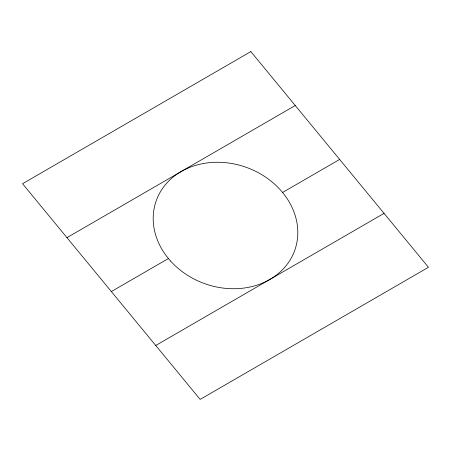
<?xml version="1.0" encoding="UTF-8"?>
<svg xmlns="http://www.w3.org/2000/svg" width="451" height="451" viewBox="0 0 451 451"><rect width="100%" height="100%" fill="white"/><g stroke="black" fill="none" stroke-linecap="round" stroke-linejoin="round"><path stroke-width="0.68" d="M66.951 237.643L295.247 105.517M111.352 291.56L168.426 258.53M282.574 192.47L339.648 159.44M155.753 345.483L384.049 213.357M250.846 51.594L22.55 183.72L200.154 399.406L428.45 267.28L250.846 51.594M170.602 261.061A73.569 61.77 19.8 0 0 293.708 253.005A73.569 61.77 19.8 0 0 212.19 162.439A73.569 61.77 19.8 0 0 170.602 261.061"/></g></svg>
